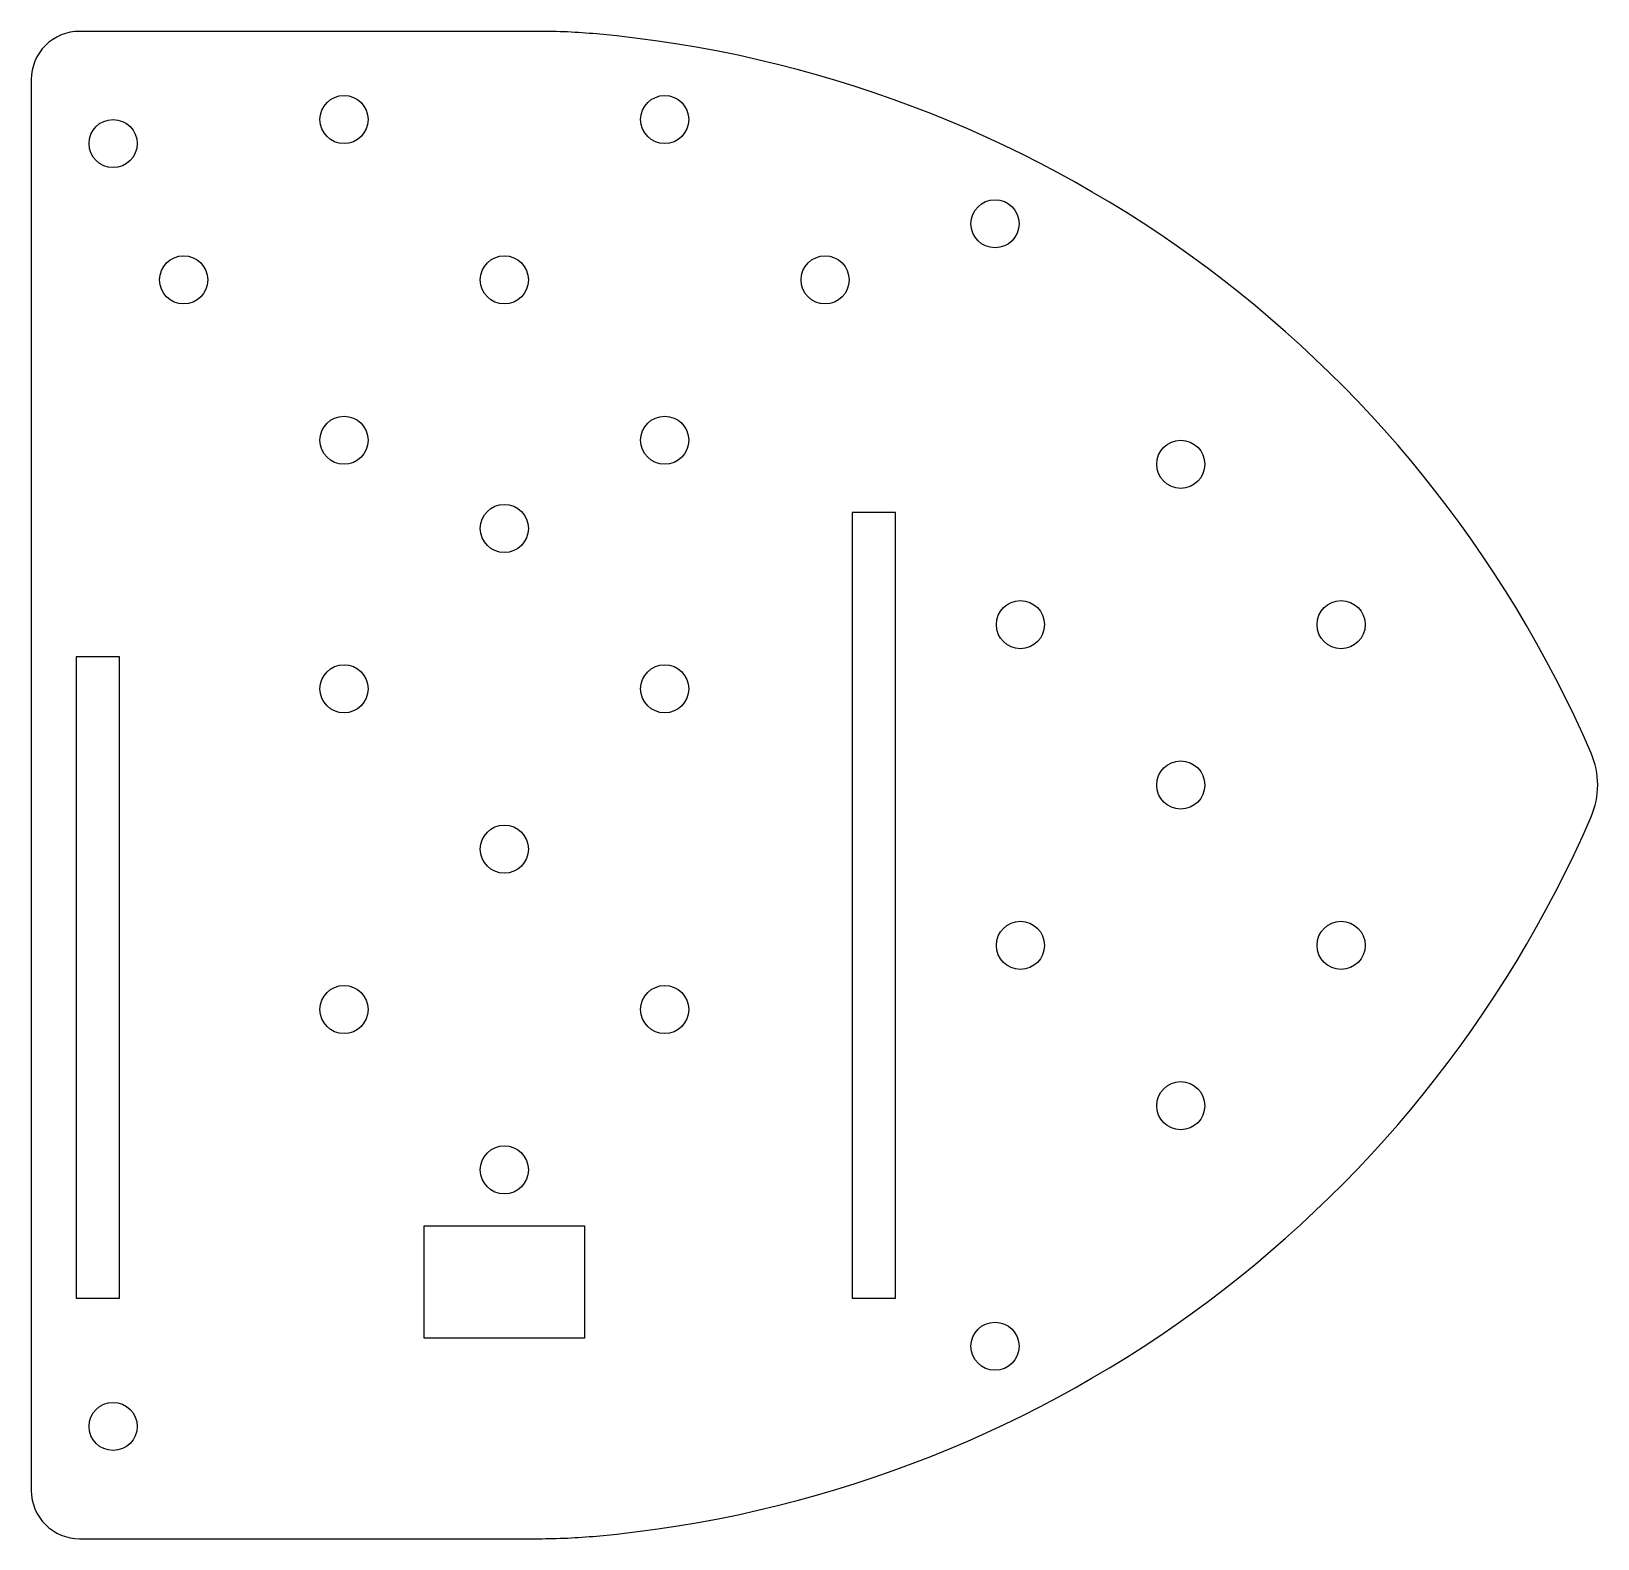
# Model space of a CAD drawing. Extents: x 1219.2 to 1316.9, y 581.3 to 675.3.
import ezdxf

# ---------------------------------------------------------------- set-up
doc = ezdxf.new("R2010")
doc.units = 0
doc.layers.get('0').update_dxf_attribs({"linetype": 'CONTINUOUS'})

msp = doc.modelspace()

# ---------------------------------------------------------------- linework, layer by layer
for points in [[(1254.422, 675.106, 0.022638), (1250.805, 675.269), (1222.176, 675.269, 0.414214), (1219.176, 672.269), (1219.176, 584.269, 0.414214), (1222.176, 581.269), (1250.805, 581.269, 0.022638), (1254.422, 581.433, 0.274331), (1316.447, 626.28, 0.207547), (1316.447, 630.259, 0.274331)], [(1222.776, 668.269, -1), (1225.776, 668.269, -1)], [(1277.776, 663.269, -1), (1280.776, 663.269, -1)], [(1280.776, 593.269, -1), (1277.776, 593.269, -1)], [(1225.776, 588.269, -1), (1222.776, 588.269, -1)]]:
    msp.add_lwpolyline(points, format="xyb", close=True)
for points in [[(1273.076, 596.269), (1273.076, 645.269), (1270.376, 645.269), (1270.376, 596.269)], [(1224.676, 596.269), (1224.676, 636.269), (1221.976, 636.269), (1221.976, 596.269)], [(1253.676, 600.769), (1253.676, 593.769), (1243.676, 593.769), (1243.676, 600.769)]]:
    msp.add_lwpolyline(points, close=True)
for centre in [(1238.676, 669.769), (1258.676, 669.769), (1228.676, 659.769), (1248.676, 659.769), (1268.676, 659.769), (1238.676, 649.769), (1258.676, 649.769), (1290.859, 648.269), (1248.676, 644.269), (1280.859, 638.269), (1300.859, 638.269), (1238.676, 634.269), (1258.676, 634.269), (1290.859, 628.269), (1248.676, 624.269), (1280.859, 618.269), (1300.859, 618.269), (1238.676, 614.269), (1258.676, 614.269), (1290.859, 608.269), (1248.676, 604.269)]:
    msp.add_circle(centre, 1.5)

doc.saveas('drawing.dxf')
